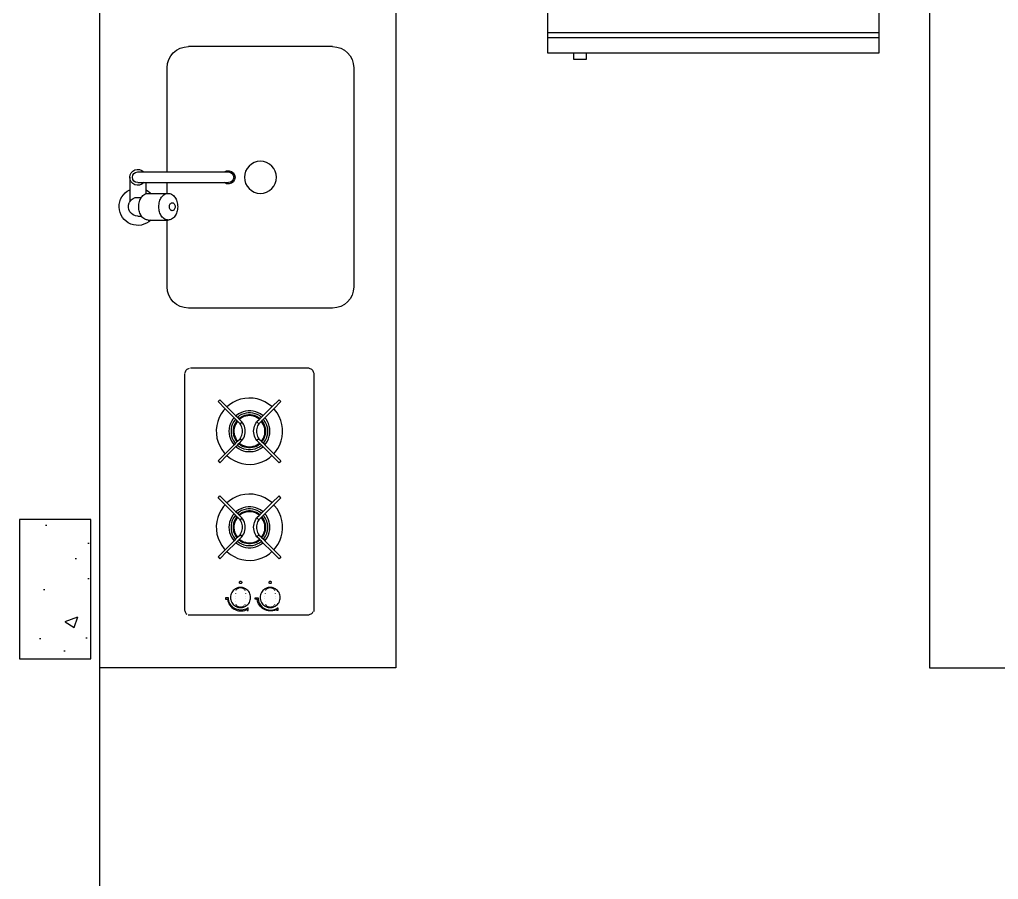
# Model space of a CAD drawing. Header units: millimetres. Extents: x 45003 to 46969, y 6653 to 6979.
# Drawn here: x 45056.381 to 45058.033, y 6876.732 to 6878.182 of the extents above; entities that cross this region are included whole.
import ezdxf

# ---------------------------------------------------------------- set-up
doc = ezdxf.new("R2010")
doc.units = ezdxf.units.MM
for name, color, linetype in [('ARQ-ALVENARIA', 4, 'Continuous'), ('ARQ-EQ-COZ', 1, 'Continuous'), ('ARQ-ESTRUTURA', 6, 'Continuous'), ('ARQ-HACHURA', 253, 'Continuous')]:
    doc.layers.add(name, color=color, linetype=linetype)

# ---------------------------------------------------------------- blocks, each defined once
blk = doc.blocks.new('Cubinox-e-pl')
for p, q in [((0.445, 0.245), (0.175, 0.245)), ((0.135, 0.205), (0.135, 0.08)), ((0.485, -0.205), (0.485, 0.205)), ((0.0996, 0.08), (0.1372, 0.08)), ((0.08, 0.0725), (0.087, 0.0725)), ((0.065, 0), (0.065, 0.0435)), ((0.08, 0.0375), (0.087, 0.0375)), ((0.095, 0.01), (0.095, 0.0309)), ((0.0996, 0.03), (0.1372, 0.03)), ((0.135, 0.03), (0.135, 0.01)), ((0.08, 0.01), (0.25, 0.01)), ((0.08, -0.01), (0.25, -0.01)), ((0.135, -0.01), (0.135, -0.205)), ((0.445, -0.245), (0.175, -0.245))]:
    blk.add_line(p, q)
blk.add_lwpolyline([(0.0996, 0.08, 0.133256), (0.0932, 0.0783, 0.106756), (0.0871, 0.0727, 0.082828), (0.0834, 0.0649, 0.071352), (0.0819, 0.055, 0.071352), (0.0834, 0.0451, 0.082828), (0.0871, 0.0373, 0.106756), (0.0932, 0.0317, 0.133256), (0.0996, 0.03, 0.133256)], format="xyb")
for points in [[(0.1372, 0.03, 0.133256), (0.1436, 0.0317, 0.106756), (0.1497, 0.0373, 0.082828), (0.1535, 0.0451, 0.071352), (0.1549, 0.055, 0.071352), (0.1535, 0.0649, 0.082828), (0.1497, 0.0727, 0.106756), (0.1436, 0.0783, 0.133256), (0.1372, 0.08, 0.133256), (0.1308, 0.0783, 0.106756), (0.1247, 0.0727, 0.082828), (0.121, 0.0649, 0.071352), (0.1195, 0.055, 0.071352), (0.121, 0.0451, 0.082828), (0.1247, 0.0373, 0.106756), (0.1308, 0.0317, 0.133256)], [(0.1447, 0.0625, 0.133256), (0.1428, 0.062, 0.106756), (0.141, 0.0603, 0.082828), (0.1398, 0.058, 0.071352), (0.1394, 0.055, 0.071352), (0.1398, 0.052, 0.082828), (0.141, 0.0497, 0.106756), (0.1428, 0.048, 0.133256), (0.1447, 0.0475, 0.133256), (0.1466, 0.048, 0.106756), (0.1485, 0.0497, 0.082828), (0.1496, 0.052, 0.071352), (0.15, 0.055, 0.071352), (0.1496, 0.058, 0.082828), (0.1485, 0.0603, 0.106756), (0.1466, 0.062, 0.133256)]]:
    blk.add_lwpolyline(points, format="xyb", close=True)
blk.add_circle((0.31, 0), 0.03)
for centre, radius, start, end in [((0.175, 0.205), 0.04, 90, 180), ((0.445, 0.205), 0.04, 0, 90), ((0.08, 0.055), 0.035, 45.5847, 244.6231), ((0.08, 0.055), 0.0175, 90, 204.62), ((0.055, 0.0435), 0.01, 0, 24.62), ((0.08, 0.055), 0.0175, 211.0027, 270), ((0.08, 0.055), 0.035, 295.3769, 314.4153), ((0.08, 0), 0.015, 41.8103, 318.1897), ((0.08, 0), 0.01, 90.0002, 270.0002), ((0.25, 0), 0.0125, 233.1301, 126.8699), ((0.25, 0), 0.01, 270.0001, 90.0001), ((0.175, -0.205), 0.04, 180, 270), ((0.445, -0.205), 0.04, 270, 0)]:
    blk.add_arc(centre, radius, start, end)
blk = doc.blocks.new('Refrigeradora')
for p, q in [((0.02, 0.325), (0.67, 0.325)), ((0.02, -0.325), (0.02, 0.325)), ((0.63, 0.325), (0.63, -0.325)), ((0.64, 0.325), (0.64, -0.325)), ((0.67, 0.325), (0.67, -0.325)), ((0, -0.225), (0, 0.225)), ((0, 0.225), (0.01, 0.225)), ((0.01, -0.225), (0.01, 0.225)), ((0.01, 0.175), (0.02, 0.175)), ((0.01, -0.175), (0.02, -0.175)), ((0, -0.225), (0.01, -0.225)), ((0.67, -0.325), (0.02, -0.325))]:
    blk.add_line(p, q)
blk.add_lwpolyline([(0.67, 0.274), (0.682, 0.274), (0.682, 0.2485), (0.67, 0.2485)])

msp = doc.modelspace()

# ---------------------------------------------------------------- hatches: boundary and pattern name
at = {"layer": 'ARQ-HACHURA'}
h = msp.add_hatch(dxfattribs=at)
h.set_pattern_fill('AR-CONC', color=256, scale=0.03, double=1)
h.set_pattern_definition([(50, (45056.50148, 6877.33931), (0.21518, -0.01883), [0.0225, -0.2475]), (355, (45056.50148, 6877.3393), (-0.04163, 0.22566), [0.018, -0.198]), (100.45, (45056.51941, 6877.33774), (0.17355, 0.20683), [0.01912, -0.21034]), (46.18, (45056.50148, 6877.3993), (0.32017, -0.04966), [0.03375, -0.37125]), (96.64, (45056.52816, 6877.39517), (0.2804, 0.29224), [0.02868, -0.31551]), (351.18, (45056.50148, 6877.3993), (0.2804, 0.29224), [0.027, -0.297]), (21, (45056.53148, 6877.38431), (0.17907, -0.12079), [0.0225, -0.2475]), (326, (45056.53148, 6877.3843), (0.073, 0.21755), [0.018, -0.198]), (71.45, (45056.5464, 6877.37424), (0.25207, 0.09676), [0.01912, -0.21034]), (37.5, (45056.50148, 6877.33931), (0.003648, 0.099868), [0, -0.1956, 0, -0.201, 0, -0.19875]), (7.5, (45056.50148, 6877.33931), (0.07892, 0.118324), [0, -0.1146, 0, -0.1911, 0, -0.07575]), (327.5, (45056.43458, 6877.33931), (0.160147, -0.006766), [0, -0.075, 0, -0.234, 0, -0.3105]), (317.5, (45056.40458, 6877.33931), (0.174956, 0.03003), [0, -0.0975, 0, -0.1554, 0, -0.2205])])
h.paths.add_polyline_path([(45056.5015, 6877.3393), (45056.3815, 6877.3393), (45056.3815, 6877.1043), (45056.5015, 6877.1043)])

# ---------------------------------------------------------------- linework, layer by layer
at = {"layer": 'ARQ-ALVENARIA'}
for p, q in [((45056.5165, 6878.7393), (45056.5165, 6873.3893)), ((45057.9165, 6878.7393), (45057.9165, 6877.0893)), ((45057.9165, 6877.0893), (45058.1665, 6877.0893))]:
    msp.add_line(p, q, dxfattribs=at)
at = {"layer": 'ARQ-EQ-COZ'}
for p, q in [((45057.0165, 6878.7393), (45057.0165, 6877.0893)), ((45056.7897, 6877.5045), (45056.7894, 6877.5049)), ((45056.7916, 6877.5019), (45056.7897, 6877.5045)), ((45056.7932, 6877.499), (45056.7916, 6877.5019)), ((45056.7944, 6877.4959), (45056.7932, 6877.499)), ((45056.7951, 6877.4927), (45056.7944, 6877.4959)), ((45056.7955, 6877.4894), (45056.7951, 6877.4927)), ((45056.7852, 6877.4754), (45056.7894, 6877.4712)), ((45056.7894, 6877.4712), (45056.7913, 6877.4738)), ((45056.7913, 6877.4738), (45056.7929, 6877.4766)), ((45056.7929, 6877.4766), (45056.7942, 6877.4797)), ((45056.7942, 6877.4797), (45056.795, 6877.4828)), ((45056.795, 6877.4828), (45056.7955, 6877.4861)), ((45056.7955, 6877.4861), (45056.7955, 6877.4894)), ((45056.7897, 6877.3426), (45056.7894, 6877.3429)), ((45056.7916, 6877.3399), (45056.7897, 6877.3426)), ((45056.7932, 6877.337), (45056.7916, 6877.3399)), ((45056.7944, 6877.3339), (45056.7932, 6877.337)), ((45056.7951, 6877.3307), (45056.7944, 6877.3339)), ((45056.7955, 6877.3274), (45056.7951, 6877.3307)), ((45056.7955, 6877.3241), (45056.7955, 6877.3274)), ((45056.7852, 6877.3134), (45056.7894, 6877.3092)), ((45056.7894, 6877.3092), (45056.7913, 6877.3118)), ((45056.7913, 6877.3118), (45056.7929, 6877.3146)), ((45056.7929, 6877.3146), (45056.7942, 6877.3177)), ((45056.7942, 6877.3177), (45056.795, 6877.3209)), ((45056.795, 6877.3209), (45056.7955, 6877.3241)), ((45056.7514, 6877.2235), (45056.7511, 6877.2234)), ((45056.7531, 6877.2238), (45056.7531, 6877.2238)), ((45056.7583, 6877.2231), (45056.758, 6877.2232)), ((45056.7593, 6877.2227), (45056.7593, 6877.2227)), ((45056.8014, 6877.2235), (45056.8011, 6877.2234)), ((45056.8031, 6877.2238), (45056.8031, 6877.2238)), ((45056.8083, 6877.2231), (45056.808, 6877.2232)), ((45056.8093, 6877.2227), (45056.8093, 6877.2227)), ((45056.7453, 6877.2054), (45056.7453, 6877.2054)), ((45056.7456, 6877.2009), (45056.7456, 6877.2009)), ((45056.7633, 6877.2054), (45056.7633, 6877.2054)), ((45056.7953, 6877.2054), (45056.7953, 6877.2054)), ((45056.7956, 6877.2009), (45056.7956, 6877.2009)), ((45056.8133, 6877.2054), (45056.8133, 6877.2054)), ((45056.7587, 6877.1925), (45056.7588, 6877.1925)), ((45056.8087, 6877.1925), (45056.8088, 6877.1925)), ((45057.0165, 6877.0893), (45056.5165, 6877.0893))]:
    msp.add_line(p, q, dxfattribs=at)
for points in [[(45056.6675, 6877.5939), (45056.6662, 6877.5935), (45056.665, 6877.5929), (45056.6638, 6877.5921), (45056.6628, 6877.5912), (45056.6619, 6877.5902), (45056.6612, 6877.5891), (45056.6606, 6877.5879), (45056.6601, 6877.5866), (45056.6599, 6877.5852)], [(45056.8784, 6877.1838), (45056.8784, 6877.5839), (45056.8783, 6877.5852), (45056.8781, 6877.5866), (45056.8776, 6877.5879), (45056.877, 6877.5891), (45056.8763, 6877.5902), (45056.8754, 6877.5912), (45056.8744, 6877.5921), (45056.8732, 6877.5929), (45056.872, 6877.5935), (45056.8707, 6877.5939), (45056.8694, 6877.5942), (45056.868, 6877.5943), (45056.67, 6877.5943)], [(45056.6598, 6877.5848), (45056.6598, 6877.1877), (45056.6599, 6877.1863), (45056.6601, 6877.185), (45056.6606, 6877.1837), (45056.6612, 6877.1825), (45056.6619, 6877.1814), (45056.6628, 6877.1803), (45056.6638, 6877.1794)], [(45056.7492, 6877.5049), (45056.7483, 6877.5059), (45056.7459, 6877.5083), (45056.7434, 6877.5108), (45056.7283, 6877.5259), (45056.7163, 6877.5379), (45056.7195, 6877.5411), (45056.7314, 6877.5292), (45056.7466, 6877.514), (45056.749, 6877.5115), (45056.7515, 6877.5091), (45056.7525, 6877.5081), (45056.7567, 6877.5039)], [(45056.8072, 6877.5292), (45056.8069, 6877.5296), (45056.8014, 6877.5339), (45056.7954, 6877.5376), (45056.789, 6877.5405), (45056.7822, 6877.5425), (45056.7753, 6877.5437), (45056.7683, 6877.544), (45056.7613, 6877.5435), (45056.7544, 6877.542), (45056.7478, 6877.5397), (45056.7415, 6877.5366), (45056.7356, 6877.5327), (45056.7314, 6877.5292)], [(45056.7928, 6877.4678), (45056.7944, 6877.4698), (45056.7965, 6877.4731), (45056.7982, 6877.4766), (45056.7994, 6877.4803), (45056.8001, 6877.4842), (45056.8004, 6877.4881), (45056.8001, 6877.492), (45056.7994, 6877.4958), (45056.7982, 6877.4995), (45056.7965, 6877.503), (45056.7944, 6877.5063), (45056.7928, 6877.5083), (45056.7953, 6877.5108), (45056.8104, 6877.5259), (45056.8224, 6877.5379), (45056.8192, 6877.5411), (45056.8072, 6877.5292), (45056.7921, 6877.514), (45056.7896, 6877.5115), (45056.7891, 6877.512), (45056.786, 6877.5143), (45056.7825, 6877.5162), (45056.7789, 6877.5176), (45056.7751, 6877.5186), (45056.7713, 6877.5191), (45056.7674, 6877.5191), (45056.7635, 6877.5186), (45056.7597, 6877.5176), (45056.7561, 6877.5162), (45056.7527, 6877.5143), (45056.7495, 6877.512), (45056.749, 6877.5115)], [(45056.7283, 6877.5259), (45056.7256, 6877.523), (45056.7215, 6877.5172), (45056.7183, 6877.511), (45056.7158, 6877.5044), (45056.7142, 6877.4976), (45056.7134, 6877.4906), (45056.7135, 6877.4835), (45056.7145, 6877.4766), (45056.7164, 6877.4698), (45056.7191, 6877.4633), (45056.7226, 6877.4572), (45056.7269, 6877.4516), (45056.7282, 6877.4502)], [(45056.8104, 6877.4502), (45056.8131, 6877.4532), (45056.8171, 6877.459), (45056.8204, 6877.4652), (45056.8229, 6877.4718), (45056.8245, 6877.4786), (45056.8252, 6877.4856), (45056.8251, 6877.4926), (45056.8241, 6877.4996), (45056.8222, 6877.5063), (45056.8195, 6877.5128), (45056.816, 6877.5189), (45056.8118, 6877.5245), (45056.8104, 6877.5259)], [(45056.7434, 6877.5108), (45056.7414, 6877.5084), (45056.739, 6877.5047), (45056.7372, 6877.5008), (45056.7358, 6877.4967), (45056.735, 6877.4924), (45056.7348, 6877.4881), (45056.735, 6877.4837), (45056.7358, 6877.4795), (45056.7372, 6877.4753), (45056.739, 6877.4714), (45056.7414, 6877.4678), (45056.7434, 6877.4653)], [(45056.7459, 6877.5083), (45056.7442, 6877.5063), (45056.7421, 6877.503), (45056.7404, 6877.4995), (45056.7392, 6877.4958), (45056.7385, 6877.492), (45056.7383, 6877.4881), (45056.7385, 6877.4842), (45056.7392, 6877.4803), (45056.7404, 6877.4766), (45056.7421, 6877.4731), (45056.7442, 6877.4698), (45056.7459, 6877.4678)], [(45056.7921, 6877.514), (45056.7914, 6877.5147), (45056.7878, 6877.5173), (45056.784, 6877.5193), (45056.78, 6877.5209), (45056.7758, 6877.522), (45056.7715, 6877.5226), (45056.7672, 6877.5226), (45056.7628, 6877.522), (45056.7586, 6877.5209), (45056.7546, 6877.5193), (45056.7508, 6877.5173), (45056.7473, 6877.5147), (45056.7466, 6877.514)], [(45056.7871, 6877.5091), (45056.7869, 6877.5093), (45056.7841, 6877.5113), (45056.7811, 6877.513), (45056.7778, 6877.5143), (45056.7745, 6877.5151), (45056.7711, 6877.5156), (45056.7676, 6877.5156), (45056.7642, 6877.5151), (45056.7608, 6877.5143), (45056.7576, 6877.513), (45056.7546, 6877.5113), (45056.7518, 6877.5093), (45056.7515, 6877.5091)], [(45056.7862, 6877.5081), (45056.785, 6877.5091), (45056.7822, 6877.5109), (45056.7793, 6877.5123), (45056.7761, 6877.5134), (45056.7729, 6877.5141), (45056.7696, 6877.5143), (45056.7663, 6877.5141), (45056.7631, 6877.5136), (45056.76, 6877.5126), (45056.757, 6877.5112), (45056.7542, 6877.5095), (45056.7525, 6877.5081)], [(45056.7896, 6877.5115), (45056.7871, 6877.5091), (45056.7862, 6877.5081), (45056.782, 6877.5039)], [(45056.7852, 6877.5007), (45056.7894, 6877.5049), (45056.7903, 6877.5059), (45056.7928, 6877.5083)], [(45056.7953, 6877.4653), (45056.7973, 6877.4678), (45056.7996, 6877.4714), (45056.8015, 6877.4753), (45056.8028, 6877.4795), (45056.8036, 6877.4837), (45056.8039, 6877.4881), (45056.8036, 6877.4924), (45056.8028, 6877.4967), (45056.8015, 6877.5008), (45056.7996, 6877.5047), (45056.7973, 6877.5084), (45056.7953, 6877.5108)], [(45056.7483, 6877.5059), (45056.747, 6877.5043), (45056.7452, 6877.5013), (45056.7437, 6877.4982), (45056.7426, 6877.4949), (45056.742, 6877.4915), (45056.7418, 6877.4881), (45056.742, 6877.4846), (45056.7426, 6877.4812), (45056.7437, 6877.4779), (45056.7452, 6877.4748), (45056.747, 6877.4719), (45056.7483, 6877.4703)], [(45056.7535, 6877.4754), (45056.7546, 6877.4771), (45056.7556, 6877.4792), (45056.7564, 6877.4813), (45056.7569, 6877.4835), (45056.7573, 6877.4858), (45056.7574, 6877.4881), (45056.7573, 6877.4903), (45056.7569, 6877.4926), (45056.7564, 6877.4948), (45056.7556, 6877.4969), (45056.7546, 6877.499), (45056.7535, 6877.5007)], [(45056.7903, 6877.4703), (45056.7916, 6877.4719), (45056.7935, 6877.4748), (45056.7949, 6877.4779), (45056.796, 6877.4812), (45056.7967, 6877.4846), (45056.7969, 6877.4881), (45056.7967, 6877.4915), (45056.796, 6877.4949), (45056.7949, 6877.4982), (45056.7935, 6877.5013), (45056.7916, 6877.5043), (45056.7903, 6877.5059)], [(45056.7493, 6877.4712), (45056.7483, 6877.4703), (45056.7459, 6877.4678), (45056.7434, 6877.4653), (45056.7282, 6877.4502), (45056.7163, 6877.4382), (45056.7195, 6877.435), (45056.7314, 6877.447), (45056.7466, 6877.4621), (45056.749, 6877.4646), (45056.7515, 6877.4671), (45056.7518, 6877.4668), (45056.7546, 6877.4648), (45056.7576, 6877.4631), (45056.7608, 6877.4619), (45056.7642, 6877.461), (45056.7676, 6877.4606), (45056.7711, 6877.4606), (45056.7745, 6877.461), (45056.7778, 6877.4619), (45056.7811, 6877.4631), (45056.7841, 6877.4648), (45056.7869, 6877.4668), (45056.7871, 6877.4671)], [(45056.7466, 6877.4621), (45056.7473, 6877.4614), (45056.7508, 6877.4589), (45056.7546, 6877.4568), (45056.7586, 6877.4552), (45056.7628, 6877.4541), (45056.7672, 6877.4536), (45056.7715, 6877.4536), (45056.7758, 6877.4541), (45056.78, 6877.4552), (45056.784, 6877.4568), (45056.7878, 6877.4589), (45056.7914, 6877.4614), (45056.7921, 6877.4621)], [(45056.749, 6877.4646), (45056.7495, 6877.4641), (45056.7527, 6877.4618), (45056.7561, 6877.46), (45056.7597, 6877.4585), (45056.7635, 6877.4576), (45056.7674, 6877.4571), (45056.7713, 6877.4571), (45056.7751, 6877.4576), (45056.7789, 6877.4585), (45056.7825, 6877.46), (45056.786, 6877.4618), (45056.7891, 6877.4641), (45056.7896, 6877.4646)], [(45056.7515, 6877.4671), (45056.7525, 6877.468), (45056.7567, 6877.4722)], [(45056.7525, 6877.468), (45056.7537, 6877.467), (45056.7564, 6877.4652), (45056.7594, 6877.4638), (45056.7625, 6877.4627), (45056.7657, 6877.4621), (45056.769, 6877.4618), (45056.7723, 6877.462), (45056.7755, 6877.4626), (45056.7787, 6877.4636), (45056.7817, 6877.4649), (45056.7845, 6877.4667), (45056.7862, 6877.468)], [(45056.7894, 6877.4712), (45056.7903, 6877.4703), (45056.7928, 6877.4678), (45056.7953, 6877.4653), (45056.8104, 6877.4502), (45056.8224, 6877.4382), (45056.8192, 6877.435), (45056.8072, 6877.447), (45056.7921, 6877.4621), (45056.7896, 6877.4646), (45056.7871, 6877.4671), (45056.7862, 6877.468), (45056.782, 6877.4722)], [(45056.7314, 6877.447), (45056.7318, 6877.4466), (45056.7373, 6877.4422), (45056.7433, 6877.4385), (45056.7497, 6877.4357), (45056.7564, 6877.4336), (45056.7633, 6877.4324), (45056.7703, 6877.4321), (45056.7773, 6877.4327), (45056.7842, 6877.4341), (45056.7909, 6877.4364), (45056.7972, 6877.4395), (45056.803, 6877.4434), (45056.8072, 6877.447)], [(45056.7492, 6877.343), (45056.7483, 6877.3439), (45056.7459, 6877.3463), (45056.7434, 6877.3488), (45056.7283, 6877.3639), (45056.7163, 6877.3759), (45056.7195, 6877.3791), (45056.7314, 6877.3672), (45056.7466, 6877.352), (45056.749, 6877.3496), (45056.7515, 6877.3471), (45056.7525, 6877.3461), (45056.7567, 6877.3419)], [(45056.8072, 6877.3672), (45056.8069, 6877.3676), (45056.8014, 6877.3719), (45056.7954, 6877.3756), (45056.789, 6877.3785), (45056.7822, 6877.3805), (45056.7753, 6877.3817), (45056.7683, 6877.382), (45056.7613, 6877.3815), (45056.7544, 6877.38), (45056.7478, 6877.3777), (45056.7415, 6877.3746), (45056.7356, 6877.3707), (45056.7314, 6877.3672)], [(45056.7928, 6877.3058), (45056.7944, 6877.3078), (45056.7965, 6877.3111), (45056.7982, 6877.3146), (45056.7994, 6877.3184), (45056.8001, 6877.3222), (45056.8004, 6877.3261), (45056.8001, 6877.33), (45056.7994, 6877.3338), (45056.7982, 6877.3375), (45056.7965, 6877.341), (45056.7944, 6877.3443), (45056.7928, 6877.3463), (45056.7953, 6877.3488), (45056.8104, 6877.364), (45056.8224, 6877.3759), (45056.8192, 6877.3791), (45056.8072, 6877.3672), (45056.7921, 6877.352), (45056.7896, 6877.3496), (45056.7891, 6877.35), (45056.786, 6877.3523), (45056.7825, 6877.3542), (45056.7789, 6877.3556), (45056.7751, 6877.3566), (45056.7713, 6877.3571), (45056.7674, 6877.3571), (45056.7635, 6877.3566), (45056.7597, 6877.3556), (45056.7561, 6877.3542), (45056.7527, 6877.3523), (45056.7495, 6877.35), (45056.749, 6877.3496)], [(45056.7283, 6877.3639), (45056.7256, 6877.361), (45056.7215, 6877.3552), (45056.7183, 6877.349), (45056.7158, 6877.3424), (45056.7142, 6877.3356), (45056.7134, 6877.3286), (45056.7135, 6877.3215), (45056.7145, 6877.3146), (45056.7164, 6877.3078), (45056.7191, 6877.3013), (45056.7226, 6877.2952), (45056.7269, 6877.2896), (45056.7282, 6877.2882)], [(45056.7921, 6877.352), (45056.7914, 6877.3527), (45056.7878, 6877.3553), (45056.784, 6877.3574), (45056.78, 6877.359), (45056.7758, 6877.36), (45056.7715, 6877.3606), (45056.7672, 6877.3606), (45056.7628, 6877.36), (45056.7586, 6877.359), (45056.7546, 6877.3574), (45056.7508, 6877.3553), (45056.7473, 6877.3527), (45056.7466, 6877.352)], [(45056.8104, 6877.2882), (45056.8131, 6877.2912), (45056.8171, 6877.297), (45056.8204, 6877.3032), (45056.8229, 6877.3098), (45056.8245, 6877.3166), (45056.8252, 6877.3236), (45056.8251, 6877.3306), (45056.8241, 6877.3376), (45056.8222, 6877.3443), (45056.8195, 6877.3508), (45056.816, 6877.3569), (45056.8118, 6877.3625), (45056.8104, 6877.364)], [(45056.7434, 6877.3488), (45056.7414, 6877.3464), (45056.739, 6877.3427), (45056.7372, 6877.3388), (45056.7358, 6877.3347), (45056.735, 6877.3304), (45056.7348, 6877.3261), (45056.735, 6877.3217), (45056.7358, 6877.3175), (45056.7372, 6877.3134), (45056.739, 6877.3094), (45056.7414, 6877.3058), (45056.7434, 6877.3033)], [(45056.7459, 6877.3463), (45056.7442, 6877.3443), (45056.7421, 6877.341), (45056.7404, 6877.3375), (45056.7392, 6877.3338), (45056.7385, 6877.33), (45056.7383, 6877.3261), (45056.7385, 6877.3222), (45056.7392, 6877.3184), (45056.7404, 6877.3146), (45056.7421, 6877.3111), (45056.7442, 6877.3078), (45056.7459, 6877.3058)], [(45056.7483, 6877.3439), (45056.747, 6877.3423), (45056.7452, 6877.3394), (45056.7437, 6877.3362), (45056.7426, 6877.3329), (45056.742, 6877.3295), (45056.7418, 6877.3261), (45056.742, 6877.3226), (45056.7426, 6877.3192), (45056.7437, 6877.3159), (45056.7452, 6877.3128), (45056.747, 6877.3099), (45056.7483, 6877.3083)], [(45056.7871, 6877.3471), (45056.7869, 6877.3473), (45056.7841, 6877.3493), (45056.7811, 6877.351), (45056.7778, 6877.3523), (45056.7745, 6877.3531), (45056.7711, 6877.3536), (45056.7676, 6877.3536), (45056.7642, 6877.3531), (45056.7608, 6877.3523), (45056.7576, 6877.351), (45056.7546, 6877.3493), (45056.7518, 6877.3473), (45056.7515, 6877.3471)], [(45056.7862, 6877.3461), (45056.785, 6877.3471), (45056.7822, 6877.3489), (45056.7793, 6877.3503), (45056.7761, 6877.3514), (45056.7729, 6877.3521), (45056.7696, 6877.3523), (45056.7663, 6877.3521), (45056.7631, 6877.3516), (45056.76, 6877.3506), (45056.757, 6877.3492), (45056.7542, 6877.3475), (45056.7525, 6877.3461)], [(45056.7896, 6877.3496), (45056.7871, 6877.3471), (45056.7862, 6877.3461), (45056.782, 6877.3419)], [(45056.7852, 6877.3387), (45056.7894, 6877.3429), (45056.7903, 6877.3439), (45056.7928, 6877.3463)], [(45056.7903, 6877.3083), (45056.7916, 6877.3099), (45056.7935, 6877.3128), (45056.7949, 6877.3159), (45056.796, 6877.3192), (45056.7967, 6877.3226), (45056.7969, 6877.3261), (45056.7967, 6877.3295), (45056.796, 6877.3329), (45056.7949, 6877.3362), (45056.7935, 6877.3394), (45056.7916, 6877.3423), (45056.7903, 6877.3439)], [(45056.7953, 6877.3033), (45056.7973, 6877.3058), (45056.7996, 6877.3094), (45056.8015, 6877.3134), (45056.8028, 6877.3175), (45056.8036, 6877.3217), (45056.8039, 6877.3261), (45056.8036, 6877.3304), (45056.8028, 6877.3347), (45056.8015, 6877.3388), (45056.7996, 6877.3427), (45056.7973, 6877.3464), (45056.7953, 6877.3488)], [(45056.7535, 6877.3134), (45056.7546, 6877.3152), (45056.7556, 6877.3172), (45056.7564, 6877.3193), (45056.7569, 6877.3215), (45056.7573, 6877.3238), (45056.7574, 6877.3261), (45056.7573, 6877.3284), (45056.7569, 6877.3306), (45056.7564, 6877.3328), (45056.7556, 6877.335), (45056.7546, 6877.337), (45056.7535, 6877.3387)], [(45056.7493, 6877.3092), (45056.7483, 6877.3083), (45056.7459, 6877.3058), (45056.7434, 6877.3033), (45056.7282, 6877.2882), (45056.7163, 6877.2762), (45056.7195, 6877.273), (45056.7314, 6877.285), (45056.7466, 6877.3001), (45056.749, 6877.3026), (45056.7515, 6877.3051), (45056.7518, 6877.3048), (45056.7546, 6877.3028), (45056.7576, 6877.3011), (45056.7608, 6877.2999), (45056.7642, 6877.299), (45056.7676, 6877.2986), (45056.7711, 6877.2986), (45056.7745, 6877.299), (45056.7778, 6877.2999), (45056.7811, 6877.3011), (45056.7841, 6877.3028), (45056.7869, 6877.3048), (45056.7871, 6877.3051)], [(45056.7515, 6877.3051), (45056.7525, 6877.306), (45056.7567, 6877.3102)], [(45056.7894, 6877.3092), (45056.7903, 6877.3083), (45056.7928, 6877.3058), (45056.7953, 6877.3033), (45056.8104, 6877.2882), (45056.8224, 6877.2762), (45056.8192, 6877.273), (45056.8072, 6877.285), (45056.7921, 6877.3001), (45056.7896, 6877.3026), (45056.7871, 6877.3051), (45056.7862, 6877.306), (45056.782, 6877.3102)], [(45056.7466, 6877.3001), (45056.7473, 6877.2994), (45056.7508, 6877.2969), (45056.7546, 6877.2948), (45056.7586, 6877.2932), (45056.7628, 6877.2921), (45056.7672, 6877.2916), (45056.7715, 6877.2916), (45056.7758, 6877.2921), (45056.78, 6877.2932), (45056.784, 6877.2948), (45056.7878, 6877.2969), (45056.7914, 6877.2994), (45056.7921, 6877.3001)], [(45056.749, 6877.3026), (45056.7495, 6877.3021), (45056.7527, 6877.2999), (45056.7561, 6877.298), (45056.7597, 6877.2965), (45056.7635, 6877.2956), (45056.7674, 6877.2951), (45056.7713, 6877.2951), (45056.7751, 6877.2956), (45056.7789, 6877.2965), (45056.7825, 6877.298), (45056.786, 6877.2999), (45056.7891, 6877.3021), (45056.7896, 6877.3026)], [(45056.7525, 6877.306), (45056.7537, 6877.305), (45056.7564, 6877.3032), (45056.7594, 6877.3018), (45056.7625, 6877.3008), (45056.7657, 6877.3001), (45056.769, 6877.2998), (45056.7723, 6877.3), (45056.7755, 6877.3006), (45056.7787, 6877.3016), (45056.7817, 6877.3029), (45056.7845, 6877.3047), (45056.7862, 6877.306)], [(45056.7314, 6877.285), (45056.7318, 6877.2846), (45056.7373, 6877.2802), (45056.7433, 6877.2766), (45056.7497, 6877.2737), (45056.7564, 6877.2716), (45056.7633, 6877.2704), (45056.7703, 6877.2701), (45056.7773, 6877.2707), (45056.7842, 6877.2721), (45056.7909, 6877.2744), (45056.7972, 6877.2775), (45056.803, 6877.2814), (45056.8072, 6877.285)], [(45056.8057, 6877.2316), (45056.8053, 6877.2313), (45056.8048, 6877.2311), (45056.8043, 6877.231), (45056.8038, 6877.2311), (45056.8033, 6877.2313), (45056.8029, 6877.2316), (45056.8026, 6877.232), (45056.8024, 6877.2325), (45056.8023, 6877.233), (45056.8024, 6877.2336), (45056.8026, 6877.234)], [(45056.8026, 6877.234), (45056.8029, 6877.2345), (45056.8033, 6877.2348), (45056.8038, 6877.235), (45056.8043, 6877.235), (45056.8048, 6877.235), (45056.8053, 6877.2348), (45056.8057, 6877.2345), (45056.806, 6877.234), (45056.8062, 6877.2336), (45056.8063, 6877.233), (45056.8062, 6877.2325), (45056.806, 6877.232), (45056.8057, 6877.2316)], [(45056.7453, 6877.2101), (45056.7453, 6877.21), (45056.7453, 6877.21)], [(45056.7456, 6877.2147), (45056.7456, 6877.2146), (45056.7456, 6877.2146)], [(45056.7467, 6877.2202), (45056.7466, 6877.2199), (45056.7465, 6877.2198)], [(45056.7467, 6877.2203), (45056.7468, 6877.2204), (45056.747, 6877.2207), (45056.7471, 6877.2208)], [(45056.7481, 6877.2219), (45056.7477, 6877.2216), (45056.7475, 6877.2214), (45056.7474, 6877.2213)], [(45056.7484, 6877.2221), (45056.7482, 6877.222), (45056.7481, 6877.2219)], [(45056.749, 6877.2225), (45056.7488, 6877.2224), (45056.7485, 6877.2222)], [(45056.7502, 6877.2231), (45056.7499, 6877.223), (45056.7491, 6877.2226)], [(45056.7509, 6877.2234), (45056.7508, 6877.2233), (45056.7507, 6877.2233), (45056.7503, 6877.2231)], [(45056.7575, 6877.2234), (45056.7567, 6877.2236), (45056.7567, 6877.2236), (45056.7566, 6877.2236), (45056.7566, 6877.2236), (45056.7565, 6877.2237), (45056.7562, 6877.2237), (45056.7555, 6877.2238), (45056.7555, 6877.2238), (45056.7543, 6877.2239), (45056.7531, 6877.2238), (45056.7531, 6877.2238), (45056.7524, 6877.2237), (45056.7522, 6877.2237), (45056.752, 6877.2236), (45056.7519, 6877.2236), (45056.7519, 6877.2236)], [(45056.7579, 6877.2233), (45056.7578, 6877.2233), (45056.7577, 6877.2234), (45056.7575, 6877.2234)], [(45056.7591, 6877.2228), (45056.7587, 6877.223), (45056.7584, 6877.2231)], [(45056.7598, 6877.2224), (45056.7597, 6877.2225), (45056.7596, 6877.2225), (45056.7595, 6877.2226)], [(45056.7612, 6877.2213), (45056.7611, 6877.2214), (45056.7609, 6877.2215), (45056.7609, 6877.2216), (45056.7604, 6877.222), (45056.7603, 6877.2221)], [(45056.7619, 6877.2203), (45056.7617, 6877.2205), (45056.7617, 6877.2207), (45056.7616, 6877.2208)], [(45056.7623, 6877.2192), (45056.762, 6877.2199), (45056.762, 6877.2201)], [(45056.763, 6877.2145), (45056.763, 6877.2146), (45056.763, 6877.2147)], [(45056.7633, 6877.21), (45056.7633, 6877.21), (45056.7633, 6877.2101)], [(45056.7953, 6877.2101), (45056.7953, 6877.21), (45056.7953, 6877.21)], [(45056.7956, 6877.2147), (45056.7956, 6877.2146), (45056.7956, 6877.2146)], [(45056.7967, 6877.2202), (45056.7966, 6877.2199), (45056.7965, 6877.2198)], [(45056.7967, 6877.2203), (45056.7968, 6877.2204), (45056.797, 6877.2207), (45056.7971, 6877.2208)], [(45056.7981, 6877.2219), (45056.7977, 6877.2216), (45056.7975, 6877.2214), (45056.7974, 6877.2213)], [(45056.7984, 6877.2221), (45056.7982, 6877.222), (45056.7981, 6877.2219)], [(45056.799, 6877.2225), (45056.7988, 6877.2224), (45056.7985, 6877.2222)], [(45056.8002, 6877.2231), (45056.7999, 6877.223), (45056.7991, 6877.2226)], [(45056.8009, 6877.2234), (45056.8008, 6877.2233), (45056.8007, 6877.2233), (45056.8003, 6877.2231)], [(45056.8075, 6877.2234), (45056.8067, 6877.2236), (45056.8067, 6877.2236), (45056.8066, 6877.2236), (45056.8066, 6877.2236), (45056.8065, 6877.2237), (45056.8062, 6877.2237), (45056.8055, 6877.2238), (45056.8055, 6877.2238), (45056.8043, 6877.2239), (45056.8031, 6877.2238), (45056.8031, 6877.2238), (45056.8024, 6877.2237), (45056.8022, 6877.2237), (45056.802, 6877.2236), (45056.8019, 6877.2236), (45056.8019, 6877.2236)], [(45056.8079, 6877.2233), (45056.8078, 6877.2233), (45056.8077, 6877.2234), (45056.8075, 6877.2234)], [(45056.8091, 6877.2228), (45056.8087, 6877.223), (45056.8084, 6877.2231)], [(45056.8098, 6877.2224), (45056.8097, 6877.2225), (45056.8096, 6877.2225), (45056.8095, 6877.2226)], [(45056.8112, 6877.2213), (45056.8111, 6877.2214), (45056.8109, 6877.2215), (45056.8109, 6877.2216), (45056.8104, 6877.222), (45056.8103, 6877.2221)], [(45056.8119, 6877.2203), (45056.8117, 6877.2205), (45056.8117, 6877.2207), (45056.8116, 6877.2208)], [(45056.8123, 6877.2192), (45056.812, 6877.2199), (45056.812, 6877.2201)], [(45056.813, 6877.2145), (45056.813, 6877.2146), (45056.813, 6877.2147)], [(45056.8133, 6877.21), (45056.8133, 6877.21), (45056.8133, 6877.2101)], [(45056.739, 6877.1938), (45056.7375, 6877.1957), (45056.7362, 6877.1978), (45056.7352, 6877.2), (45056.7345, 6877.2023), (45056.734, 6877.2046), (45056.7338, 6877.207), (45056.7288, 6877.207), (45056.7288, 6877.205), (45056.7323, 6877.205)], [(45056.7323, 6877.205), (45056.7324, 6877.2044), (45056.7329, 6877.2018), (45056.7337, 6877.1994), (45056.7348, 6877.197), (45056.7361, 6877.1948), (45056.7377, 6877.1927), (45056.7395, 6877.1909), (45056.7416, 6877.1892), (45056.7437, 6877.1878)], [(45056.7437, 6877.1878), (45056.7461, 6877.1867), (45056.7485, 6877.1858), (45056.751, 6877.1852), (45056.7536, 6877.1849), (45056.7562, 6877.1849), (45056.7588, 6877.1852), (45056.7613, 6877.1858), (45056.7638, 6877.1867), (45056.7654, 6877.1874), (45056.7654, 6877.1855), (45056.7674, 6877.1855), (45056.7674, 6877.19), (45056.7666, 6877.19), (45056.7653, 6877.1892), (45056.7632, 6877.1882), (45056.7609, 6877.1874), (45056.7585, 6877.1868), (45056.7561, 6877.1865), (45056.7537, 6877.1865), (45056.7513, 6877.1868), (45056.749, 6877.1874), (45056.7467, 6877.1882), (45056.7445, 6877.1892), (45056.7425, 6877.1905), (45056.7406, 6877.1921), (45056.739, 6877.1938)], [(45056.7465, 6877.1957), (45056.7466, 6877.1955), (45056.7467, 6877.1954)], [(45056.747, 6877.1948), (45056.7469, 6877.1948), (45056.7467, 6877.1952)], [(45056.7478, 6877.1939), (45056.7475, 6877.1941), (45056.7475, 6877.1941), (45056.7475, 6877.1941)], [(45056.7481, 6877.1936), (45056.7482, 6877.1935), (45056.7484, 6877.1934)], [(45056.7485, 6877.1933), (45056.7489, 6877.193), (45056.749, 6877.193), (45056.7491, 6877.1929)], [(45056.7597, 6877.193), (45056.7596, 6877.193), (45056.7596, 6877.193), (45056.7595, 6877.1929)], [(45056.7603, 6877.1934), (45056.7604, 6877.1935), (45056.7605, 6877.1936)], [(45056.7608, 6877.1939), (45056.761, 6877.194), (45056.7611, 6877.1941), (45056.7612, 6877.1942)], [(45056.7619, 6877.1952), (45056.7617, 6877.1948), (45056.7617, 6877.1948), (45056.7616, 6877.1947)], [(45056.762, 6877.1954), (45056.762, 6877.1955), (45056.7622, 6877.1959)], [(45056.7965, 6877.1957), (45056.7966, 6877.1955), (45056.7967, 6877.1954)], [(45056.797, 6877.1948), (45056.7969, 6877.1948), (45056.7967, 6877.1952)], [(45056.7978, 6877.1939), (45056.7975, 6877.1941), (45056.7975, 6877.1941), (45056.7975, 6877.1941)], [(45056.7981, 6877.1936), (45056.7982, 6877.1935), (45056.7984, 6877.1934)], [(45056.7985, 6877.1933), (45056.7989, 6877.193), (45056.799, 6877.193), (45056.7991, 6877.1929)], [(45056.8097, 6877.193), (45056.8096, 6877.193), (45056.8096, 6877.193), (45056.8095, 6877.1929)], [(45056.8103, 6877.1934), (45056.8104, 6877.1935), (45056.8105, 6877.1936)], [(45056.8108, 6877.1939), (45056.811, 6877.194), (45056.8111, 6877.1941), (45056.8112, 6877.1942)], [(45056.8119, 6877.1952), (45056.8117, 6877.1948), (45056.8117, 6877.1948), (45056.8116, 6877.1947)], [(45056.812, 6877.1954), (45056.812, 6877.1955), (45056.8122, 6877.1959)], [(45056.6658, 6877.1786), (45056.868, 6877.1786), (45056.8694, 6877.1787), (45056.8707, 6877.179), (45056.872, 6877.1794), (45056.8732, 6877.18), (45056.8744, 6877.1808), (45056.8754, 6877.1817), (45056.8763, 6877.1827), (45056.877, 6877.1838)], [(45056.7498, 6877.1925), (45056.7499, 6877.1925), (45056.7508, 6877.1922), (45056.7509, 6877.1921), (45056.7511, 6877.1921)], [(45056.7514, 6877.192), (45056.752, 6877.1918), (45056.7525, 6877.1918)], [(45056.7531, 6877.1917), (45056.7531, 6877.1917), (45056.7543, 6877.1916), (45056.7555, 6877.1917), (45056.7555, 6877.1917)], [(45056.7561, 6877.1918), (45056.7566, 6877.1918), (45056.7571, 6877.192)], [(45056.7573, 6877.192), (45056.7577, 6877.1921), (45056.7578, 6877.1921), (45056.7584, 6877.1924)], [(45056.7998, 6877.1925), (45056.7999, 6877.1925), (45056.8008, 6877.1922), (45056.8009, 6877.1921), (45056.8011, 6877.1921)], [(45056.8014, 6877.192), (45056.802, 6877.1918), (45056.8025, 6877.1918)], [(45056.8031, 6877.1917), (45056.8031, 6877.1917), (45056.8043, 6877.1916), (45056.8055, 6877.1917), (45056.8055, 6877.1917)], [(45056.8061, 6877.1918), (45056.8066, 6877.1918), (45056.8071, 6877.192)], [(45056.8073, 6877.192), (45056.8077, 6877.1921), (45056.8078, 6877.1921), (45056.8084, 6877.1924)]]:
    msp.add_lwpolyline(points, dxfattribs=at)
for points in [[(45056.7457, 6877.4995), (45056.7445, 6877.4965), (45056.7436, 6877.4933), (45056.7432, 6877.49), (45056.7431, 6877.4867), (45056.7435, 6877.4835), (45056.7443, 6877.4803), (45056.7455, 6877.4772), (45056.747, 6877.4743), (45056.7489, 6877.4716), (45056.7493, 6877.4712), (45056.7535, 6877.4754), (45056.7567, 6877.4722), (45056.7584, 6877.4747), (45056.7598, 6877.4771), (45056.7608, 6877.4798), (45056.7616, 6877.4825), (45056.7621, 6877.4853), (45056.7622, 6877.4881), (45056.7621, 6877.4909), (45056.7616, 6877.4937), (45056.7608, 6877.4964), (45056.7598, 6877.499), (45056.7584, 6877.5015), (45056.7567, 6877.5039), (45056.7535, 6877.5007), (45056.7492, 6877.5049), (45056.7473, 6877.5024)], [(45056.7841, 6877.499), (45056.7831, 6877.4969), (45056.7823, 6877.4948), (45056.7817, 6877.4926), (45056.7814, 6877.4903), (45056.7812, 6877.4881), (45056.7814, 6877.4858), (45056.7817, 6877.4835), (45056.7823, 6877.4813), (45056.7831, 6877.4792), (45056.7841, 6877.4771), (45056.7852, 6877.4754), (45056.782, 6877.4722), (45056.7803, 6877.4747), (45056.7789, 6877.4771), (45056.7778, 6877.4798), (45056.777, 6877.4825), (45056.7766, 6877.4853), (45056.7764, 6877.4881), (45056.7766, 6877.4909), (45056.777, 6877.4937), (45056.7778, 6877.4964), (45056.7789, 6877.499), (45056.7803, 6877.5015), (45056.782, 6877.5039), (45056.7852, 6877.5007)], [(45056.7457, 6877.3375), (45056.7445, 6877.3345), (45056.7436, 6877.3313), (45056.7432, 6877.328), (45056.7431, 6877.3247), (45056.7435, 6877.3215), (45056.7443, 6877.3183), (45056.7455, 6877.3152), (45056.747, 6877.3123), (45056.7489, 6877.3096), (45056.7493, 6877.3092), (45056.7535, 6877.3134), (45056.7567, 6877.3102), (45056.7584, 6877.3127), (45056.7598, 6877.3151), (45056.7608, 6877.3178), (45056.7616, 6877.3205), (45056.7621, 6877.3233), (45056.7622, 6877.3261), (45056.7621, 6877.3289), (45056.7616, 6877.3317), (45056.7608, 6877.3344), (45056.7598, 6877.337), (45056.7584, 6877.3395), (45056.7567, 6877.3419), (45056.7535, 6877.3387), (45056.7492, 6877.343), (45056.7473, 6877.3404)], [(45056.7841, 6877.337), (45056.7831, 6877.335), (45056.7823, 6877.3328), (45056.7817, 6877.3306), (45056.7814, 6877.3284), (45056.7812, 6877.3261), (45056.7814, 6877.3238), (45056.7817, 6877.3215), (45056.7823, 6877.3193), (45056.7831, 6877.3172), (45056.7841, 6877.3152), (45056.7852, 6877.3134), (45056.782, 6877.3102), (45056.7803, 6877.3127), (45056.7789, 6877.3151), (45056.7778, 6877.3178), (45056.777, 6877.3205), (45056.7766, 6877.3233), (45056.7764, 6877.3261), (45056.7766, 6877.3289), (45056.777, 6877.3317), (45056.7778, 6877.3344), (45056.7789, 6877.337), (45056.7803, 6877.3395), (45056.782, 6877.3419), (45056.7852, 6877.3387)], [(45056.7538, 6877.235), (45056.7543, 6877.235), (45056.7548, 6877.235), (45056.7553, 6877.2348), (45056.7557, 6877.2345), (45056.756, 6877.234), (45056.7562, 6877.2336), (45056.7563, 6877.233), (45056.7562, 6877.2325), (45056.756, 6877.232), (45056.7557, 6877.2316), (45056.7553, 6877.2313), (45056.7548, 6877.2311), (45056.7543, 6877.231), (45056.7538, 6877.2311), (45056.7533, 6877.2313), (45056.7529, 6877.2316), (45056.7526, 6877.232), (45056.7524, 6877.2325), (45056.7523, 6877.233), (45056.7524, 6877.2336), (45056.7526, 6877.234), (45056.7529, 6877.2345), (45056.7533, 6877.2348)], [(45056.7711, 6877.2098), (45056.7707, 6877.2119), (45056.7701, 6877.2139), (45056.7692, 6877.2159), (45056.768, 6877.2177), (45056.7667, 6877.2193), (45056.7651, 6877.2208), (45056.7634, 6877.222), (45056.7615, 6877.223), (45056.7595, 6877.2238), (45056.7575, 6877.2243), (45056.7554, 6877.2246), (45056.7532, 6877.2246), (45056.7511, 6877.2243), (45056.7491, 6877.2238), (45056.7471, 6877.223), (45056.7452, 6877.222), (45056.7435, 6877.2208), (45056.7419, 6877.2193), (45056.7406, 6877.2177), (45056.7394, 6877.2159), (45056.7385, 6877.2139), (45056.7379, 6877.2119), (45056.7375, 6877.2098), (45056.7373, 6877.2077), (45056.7375, 6877.2055), (45056.7379, 6877.2035), (45056.7385, 6877.2014), (45056.7394, 6877.1995), (45056.7406, 6877.1977), (45056.7419, 6877.1961), (45056.7435, 6877.1946), (45056.7452, 6877.1933), (45056.7471, 6877.1923), (45056.7491, 6877.1915), (45056.7511, 6877.191), (45056.7532, 6877.1907), (45056.7554, 6877.1907), (45056.7575, 6877.191), (45056.7595, 6877.1915), (45056.7615, 6877.1923), (45056.7634, 6877.1933), (45056.7651, 6877.1946), (45056.7667, 6877.1961), (45056.768, 6877.1977), (45056.7692, 6877.1995), (45056.7701, 6877.2014), (45056.7707, 6877.2035), (45056.7711, 6877.2055), (45056.7713, 6877.2077)], [(45056.8211, 6877.2098), (45056.8207, 6877.2119), (45056.8201, 6877.2139), (45056.8192, 6877.2159), (45056.818, 6877.2177), (45056.8167, 6877.2193), (45056.8151, 6877.2208), (45056.8134, 6877.222), (45056.8115, 6877.223), (45056.8095, 6877.2238), (45056.8075, 6877.2243), (45056.8054, 6877.2246), (45056.8032, 6877.2246), (45056.8011, 6877.2243), (45056.7991, 6877.2238), (45056.7971, 6877.223), (45056.7952, 6877.222), (45056.7935, 6877.2208), (45056.7919, 6877.2193), (45056.7906, 6877.2177), (45056.7894, 6877.2159), (45056.7885, 6877.2139), (45056.7879, 6877.2119), (45056.7875, 6877.2098), (45056.7873, 6877.2077), (45056.7875, 6877.2055), (45056.7879, 6877.2035), (45056.7885, 6877.2014), (45056.7894, 6877.1995), (45056.7906, 6877.1977), (45056.7919, 6877.1961), (45056.7935, 6877.1946), (45056.7952, 6877.1933), (45056.7971, 6877.1923), (45056.7991, 6877.1915), (45056.8011, 6877.191), (45056.8032, 6877.1907), (45056.8054, 6877.1907), (45056.8075, 6877.191), (45056.8095, 6877.1915), (45056.8115, 6877.1923), (45056.8134, 6877.1933), (45056.8151, 6877.1946), (45056.8167, 6877.1961), (45056.818, 6877.1977), (45056.8192, 6877.1995), (45056.8201, 6877.2014), (45056.8207, 6877.2035), (45056.8211, 6877.2055), (45056.8213, 6877.2077)], [(45056.8174, 6877.1855), (45056.8154, 6877.1855), (45056.8154, 6877.1874), (45056.8138, 6877.1867), (45056.8113, 6877.1858), (45056.8088, 6877.1852), (45056.8062, 6877.1849), (45056.8036, 6877.1849), (45056.801, 6877.1852), (45056.7985, 6877.1858), (45056.7961, 6877.1867), (45056.7937, 6877.1878), (45056.7916, 6877.1892), (45056.7895, 6877.1909), (45056.7877, 6877.1927), (45056.7861, 6877.1948), (45056.7848, 6877.197), (45056.7837, 6877.1994), (45056.7829, 6877.2018), (45056.7824, 6877.2044), (45056.7823, 6877.205), (45056.7788, 6877.205), (45056.7788, 6877.207), (45056.7838, 6877.207), (45056.784, 6877.2046), (45056.7845, 6877.2023), (45056.7852, 6877.2), (45056.7862, 6877.1978), (45056.7875, 6877.1957), (45056.789, 6877.1938), (45056.7906, 6877.1921), (45056.7925, 6877.1905), (45056.7945, 6877.1892), (45056.7967, 6877.1882), (45056.799, 6877.1874), (45056.8013, 6877.1868), (45056.8037, 6877.1865), (45056.8061, 6877.1865), (45056.8085, 6877.1868), (45056.8109, 6877.1874), (45056.8132, 6877.1882), (45056.8153, 6877.1892), (45056.8166, 6877.19), (45056.8174, 6877.19)]]:
    msp.add_lwpolyline(points, close=True, dxfattribs=at)
at = {"layer": 'ARQ-ESTRUTURA'}
msp.add_lwpolyline([(45056.3815, 6877.1043), (45056.5015, 6877.1043), (45056.5015, 6877.3393), (45056.3815, 6877.3393)], close=True, dxfattribs=at)

# ---------------------------------------------------------------- block references
at = {"layer": 'ARQ-EQ-COZ'}
for name, p, xscale, yscale, zscale, rotation in [('Refrigeradora', (45057.5518, 6878.7026), -0.8606215035781497, 0.8606215035781497, 0.8606215035781497, 90), ('Cubinox-e-pl', (45056.5088, 6877.9162), -0.9, 0.9, 0.9, 180)]:
    msp.add_blockref(name, p, dxfattribs=dict(at, xscale=xscale, yscale=yscale, zscale=zscale, rotation=rotation))

doc.saveas('drawing.dxf')
